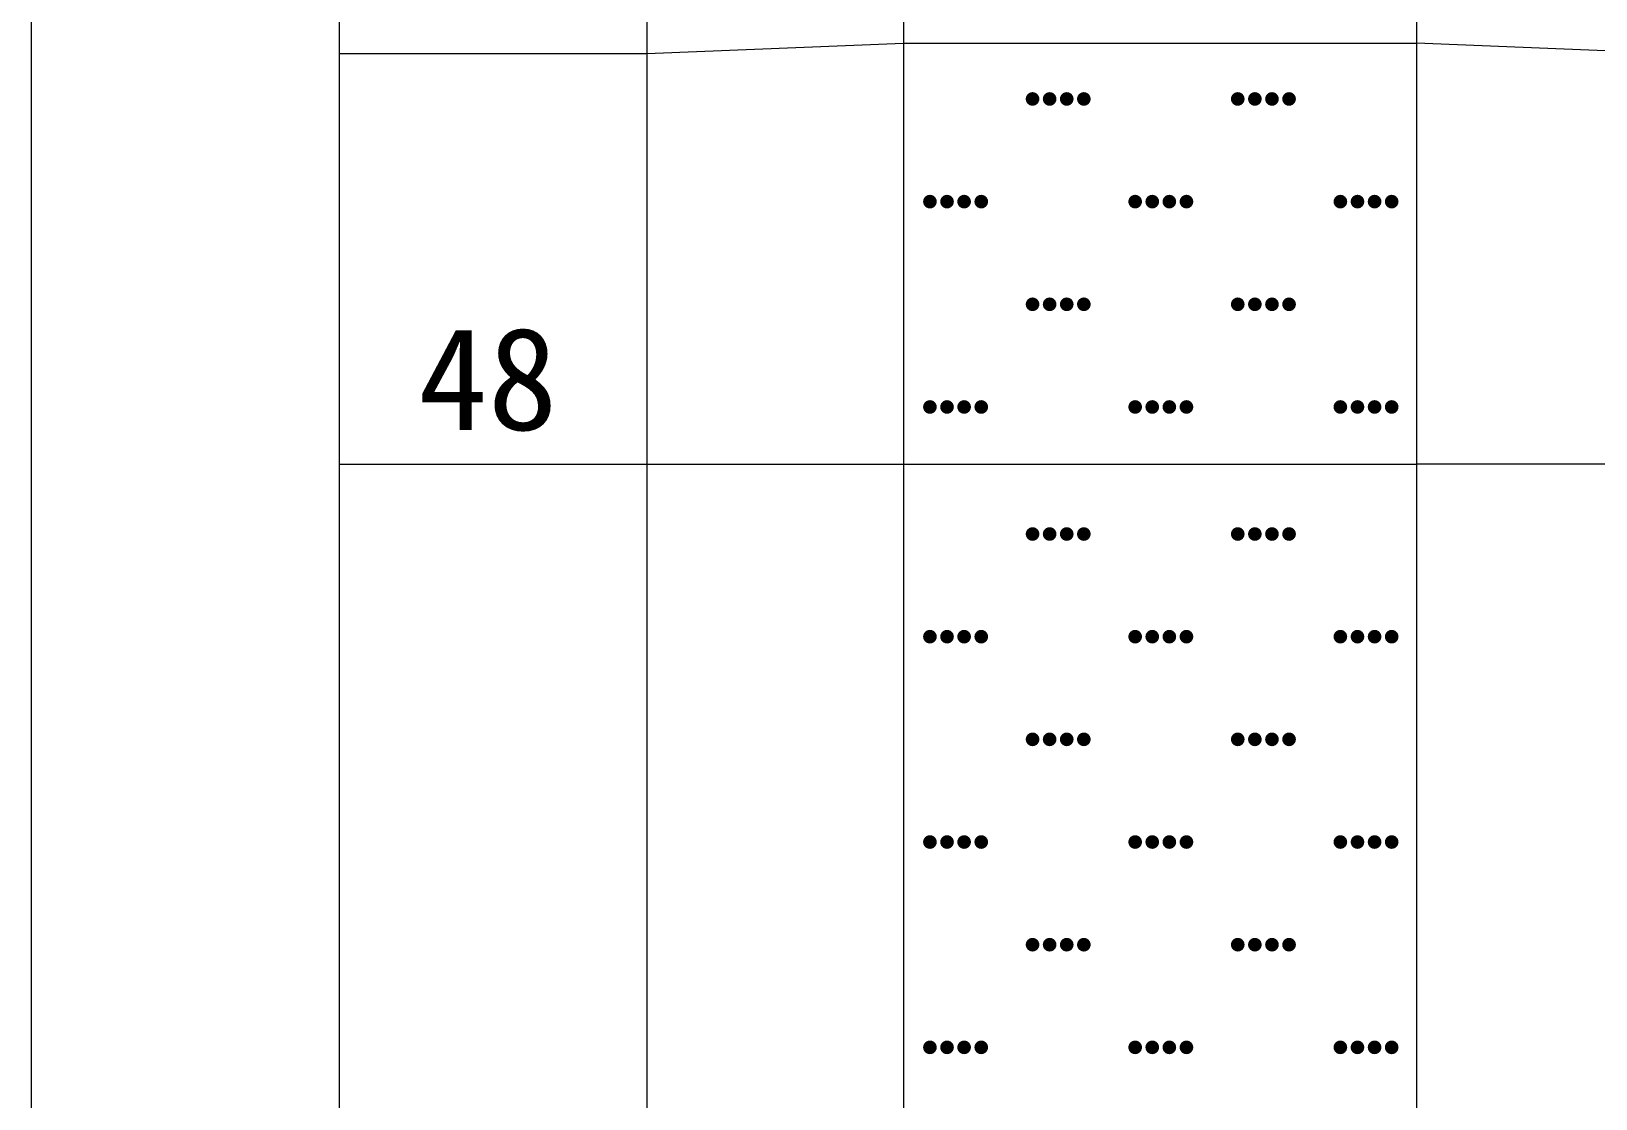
# Model space of a CAD drawing. Header units: inches. Extents: x -27 to 109, y -598 to 26.
# Drawn here: x 14.68 to 20.78, y -247.01 to -242.85 of the extents above; entities that cross this region are included whole.
import ezdxf

# ---------------------------------------------------------------- set-up
doc = ezdxf.new("R2010")
doc.units = ezdxf.units.IN
doc.header["$MEASUREMENT"] = 0
doc.layers.get('0').update_dxf_attribs({"lineweight": 0})
doc.styles.add('宋体', font='')
doc.styles.get('宋体').set_extended_font_data('宋体')

# ---------------------------------------------------------------- blocks, each defined once
blk = doc.blocks.new('lr_block_40')
at = {"true_color": 0x000000}
for points in [[(18.6105, -243.1176), (18.6114, -243.1107), (18.6105, -243.1037), (18.6078, -243.0974), (18.6035, -243.0919), (18.5981, -243.0876), (18.5917, -243.0849), (18.5847, -243.084), (18.5778, -243.0849), (18.5714, -243.0876), (18.5659, -243.0919), (18.5617, -243.0974), (18.559, -243.1037), (18.5581, -243.1107), (18.559, -243.1176), (18.5617, -243.124), (18.5659, -243.1295), (18.5714, -243.1337), (18.5778, -243.1364), (18.5847, -243.1373), (18.5917, -243.1364), (18.5981, -243.1337), (18.6035, -243.1295), (18.6078, -243.124)], [(18.6771, -243.1176), (18.6781, -243.1107), (18.6771, -243.1037), (18.6745, -243.0974), (18.6702, -243.0919), (18.6647, -243.0876), (18.6583, -243.0849), (18.6514, -243.084), (18.6445, -243.0849), (18.6381, -243.0876), (18.6326, -243.0919), (18.6283, -243.0974), (18.6257, -243.1037), (18.6247, -243.1107), (18.6257, -243.1176), (18.6283, -243.124), (18.6326, -243.1295), (18.6381, -243.1337), (18.6445, -243.1364), (18.6514, -243.1373), (18.6583, -243.1364), (18.6647, -243.1337), (18.6702, -243.1295), (18.6745, -243.124)], [(18.7438, -243.1176), (18.7447, -243.1107), (18.7438, -243.1037), (18.7411, -243.0974), (18.7369, -243.0919), (18.7314, -243.0876), (18.725, -243.0849), (18.7181, -243.084), (18.7111, -243.0849), (18.7047, -243.0876), (18.6993, -243.0919), (18.695, -243.0974), (18.6923, -243.1037), (18.6914, -243.1107), (18.6923, -243.1176), (18.695, -243.124), (18.6993, -243.1295), (18.7047, -243.1337), (18.7111, -243.1364), (18.7181, -243.1373), (18.725, -243.1364), (18.7314, -243.1337), (18.7369, -243.1295), (18.7411, -243.124)], [(18.8105, -243.1176), (18.8114, -243.1107), (18.8105, -243.1037), (18.8078, -243.0974), (18.8035, -243.0919), (18.7981, -243.0876), (18.7917, -243.0849), (18.7847, -243.084), (18.7778, -243.0849), (18.7714, -243.0876), (18.7659, -243.0919), (18.7617, -243.0974), (18.759, -243.1037), (18.7581, -243.1107), (18.759, -243.1176), (18.7617, -243.124), (18.7659, -243.1295), (18.7714, -243.1337), (18.7778, -243.1364), (18.7847, -243.1373), (18.7917, -243.1364), (18.7981, -243.1337), (18.8035, -243.1295), (18.8078, -243.124)], [(19.4105, -243.1176), (19.4114, -243.1107), (19.4105, -243.1037), (19.4078, -243.0974), (19.4035, -243.0919), (19.3981, -243.0876), (19.3917, -243.0849), (19.3847, -243.084), (19.3778, -243.0849), (19.3714, -243.0876), (19.3659, -243.0919), (19.3617, -243.0974), (19.359, -243.1037), (19.3581, -243.1107), (19.359, -243.1176), (19.3617, -243.124), (19.3659, -243.1295), (19.3714, -243.1337), (19.3778, -243.1364), (19.3847, -243.1373), (19.3917, -243.1364), (19.3981, -243.1337), (19.4035, -243.1295), (19.4078, -243.124)], [(19.4771, -243.1176), (19.4781, -243.1107), (19.4771, -243.1037), (19.4745, -243.0974), (19.4702, -243.0919), (19.4647, -243.0876), (19.4583, -243.0849), (19.4514, -243.084), (19.4445, -243.0849), (19.4381, -243.0876), (19.4326, -243.0919), (19.4283, -243.0974), (19.4257, -243.1037), (19.4247, -243.1107), (19.4257, -243.1176), (19.4283, -243.124), (19.4326, -243.1295), (19.4381, -243.1337), (19.4445, -243.1364), (19.4514, -243.1373), (19.4583, -243.1364), (19.4647, -243.1337), (19.4702, -243.1295), (19.4745, -243.124)], [(19.5438, -243.1176), (19.5447, -243.1107), (19.5438, -243.1037), (19.5411, -243.0974), (19.5369, -243.0919), (19.5314, -243.0876), (19.525, -243.0849), (19.5181, -243.084), (19.5111, -243.0849), (19.5047, -243.0876), (19.4993, -243.0919), (19.495, -243.0974), (19.4923, -243.1037), (19.4914, -243.1107), (19.4923, -243.1176), (19.495, -243.124), (19.4993, -243.1295), (19.5047, -243.1337), (19.5111, -243.1364), (19.5181, -243.1373), (19.525, -243.1364), (19.5314, -243.1337), (19.5369, -243.1295), (19.5411, -243.124)], [(19.6105, -243.1176), (19.6114, -243.1107), (19.6105, -243.1037), (19.6078, -243.0974), (19.6035, -243.0919), (19.5981, -243.0876), (19.5917, -243.0849), (19.5847, -243.084), (19.5778, -243.0849), (19.5714, -243.0876), (19.5659, -243.0919), (19.5617, -243.0974), (19.559, -243.1037), (19.5581, -243.1107), (19.559, -243.1176), (19.5617, -243.124), (19.5659, -243.1295), (19.5714, -243.1337), (19.5778, -243.1364), (19.5847, -243.1373), (19.5917, -243.1364), (19.5981, -243.1337), (19.6035, -243.1295), (19.6078, -243.124)], [(18.2105, -243.5176), (18.2114, -243.5107), (18.2105, -243.5037), (18.2078, -243.4974), (18.2035, -243.4919), (18.1981, -243.4876), (18.1917, -243.4849), (18.1847, -243.484), (18.1778, -243.4849), (18.1714, -243.4876), (18.1659, -243.4919), (18.1617, -243.4974), (18.159, -243.5037), (18.1581, -243.5107), (18.159, -243.5176), (18.1617, -243.524), (18.1659, -243.5295), (18.1714, -243.5337), (18.1778, -243.5364), (18.1847, -243.5374), (18.1917, -243.5364), (18.1981, -243.5337), (18.2035, -243.5295), (18.2078, -243.524)], [(18.2771, -243.5176), (18.2781, -243.5107), (18.2771, -243.5037), (18.2745, -243.4974), (18.2702, -243.4919), (18.2647, -243.4876), (18.2583, -243.4849), (18.2514, -243.484), (18.2445, -243.4849), (18.2381, -243.4876), (18.2326, -243.4919), (18.2283, -243.4974), (18.2257, -243.5037), (18.2247, -243.5107), (18.2257, -243.5176), (18.2283, -243.524), (18.2326, -243.5295), (18.2381, -243.5337), (18.2445, -243.5364), (18.2514, -243.5374), (18.2583, -243.5364), (18.2647, -243.5337), (18.2702, -243.5295), (18.2745, -243.524)], [(18.3438, -243.5176), (18.3447, -243.5107), (18.3438, -243.5037), (18.3411, -243.4974), (18.3369, -243.4919), (18.3314, -243.4876), (18.325, -243.4849), (18.3181, -243.484), (18.3111, -243.4849), (18.3047, -243.4876), (18.2993, -243.4919), (18.295, -243.4974), (18.2923, -243.5037), (18.2914, -243.5107), (18.2923, -243.5176), (18.295, -243.524), (18.2993, -243.5295), (18.3047, -243.5337), (18.3111, -243.5364), (18.3181, -243.5374), (18.325, -243.5364), (18.3314, -243.5337), (18.3369, -243.5295), (18.3411, -243.524)], [(18.4105, -243.5176), (18.4114, -243.5107), (18.4105, -243.5037), (18.4078, -243.4974), (18.4035, -243.4919), (18.3981, -243.4876), (18.3917, -243.4849), (18.3847, -243.484), (18.3778, -243.4849), (18.3714, -243.4876), (18.3659, -243.4919), (18.3617, -243.4974), (18.359, -243.5037), (18.3581, -243.5107), (18.359, -243.5176), (18.3617, -243.524), (18.3659, -243.5295), (18.3714, -243.5337), (18.3778, -243.5364), (18.3847, -243.5374), (18.3917, -243.5364), (18.3981, -243.5337), (18.4035, -243.5295), (18.4078, -243.524)], [(19.0105, -243.5176), (19.0114, -243.5107), (19.0105, -243.5037), (19.0078, -243.4974), (19.0035, -243.4919), (18.9981, -243.4876), (18.9917, -243.4849), (18.9847, -243.484), (18.9778, -243.4849), (18.9714, -243.4876), (18.9659, -243.4919), (18.9617, -243.4974), (18.959, -243.5037), (18.9581, -243.5107), (18.959, -243.5176), (18.9617, -243.524), (18.9659, -243.5295), (18.9714, -243.5337), (18.9778, -243.5364), (18.9847, -243.5374), (18.9917, -243.5364), (18.9981, -243.5337), (19.0035, -243.5295), (19.0078, -243.524)], [(19.0771, -243.5176), (19.0781, -243.5107), (19.0771, -243.5037), (19.0745, -243.4974), (19.0702, -243.4919), (19.0647, -243.4876), (19.0583, -243.4849), (19.0514, -243.484), (19.0445, -243.4849), (19.0381, -243.4876), (19.0326, -243.4919), (19.0283, -243.4974), (19.0257, -243.5037), (19.0247, -243.5107), (19.0257, -243.5176), (19.0283, -243.524), (19.0326, -243.5295), (19.0381, -243.5337), (19.0445, -243.5364), (19.0514, -243.5374), (19.0583, -243.5364), (19.0647, -243.5337), (19.0702, -243.5295), (19.0745, -243.524)], [(19.1438, -243.5176), (19.1447, -243.5107), (19.1438, -243.5037), (19.1411, -243.4974), (19.1369, -243.4919), (19.1314, -243.4876), (19.125, -243.4849), (19.1181, -243.484), (19.1111, -243.4849), (19.1047, -243.4876), (19.0993, -243.4919), (19.095, -243.4974), (19.0923, -243.5037), (19.0914, -243.5107), (19.0923, -243.5176), (19.095, -243.524), (19.0993, -243.5295), (19.1047, -243.5337), (19.1111, -243.5364), (19.1181, -243.5374), (19.125, -243.5364), (19.1314, -243.5337), (19.1369, -243.5295), (19.1411, -243.524)], [(19.2105, -243.5176), (19.2114, -243.5107), (19.2105, -243.5037), (19.2078, -243.4974), (19.2035, -243.4919), (19.1981, -243.4876), (19.1917, -243.4849), (19.1847, -243.484), (19.1778, -243.4849), (19.1714, -243.4876), (19.1659, -243.4919), (19.1617, -243.4974), (19.159, -243.5037), (19.1581, -243.5107), (19.159, -243.5176), (19.1617, -243.524), (19.1659, -243.5295), (19.1714, -243.5337), (19.1778, -243.5364), (19.1847, -243.5374), (19.1917, -243.5364), (19.1981, -243.5337), (19.2035, -243.5295), (19.2078, -243.524)], [(19.8105, -243.5176), (19.8114, -243.5107), (19.8105, -243.5037), (19.8078, -243.4974), (19.8035, -243.4919), (19.7981, -243.4876), (19.7917, -243.4849), (19.7847, -243.484), (19.7778, -243.4849), (19.7714, -243.4876), (19.7659, -243.4919), (19.7617, -243.4974), (19.759, -243.5037), (19.7581, -243.5107), (19.759, -243.5176), (19.7617, -243.524), (19.7659, -243.5295), (19.7714, -243.5337), (19.7778, -243.5364), (19.7847, -243.5374), (19.7917, -243.5364), (19.7981, -243.5337), (19.8035, -243.5295), (19.8078, -243.524)], [(19.8771, -243.5176), (19.8781, -243.5107), (19.8771, -243.5037), (19.8745, -243.4974), (19.8702, -243.4919), (19.8647, -243.4876), (19.8583, -243.4849), (19.8514, -243.484), (19.8445, -243.4849), (19.8381, -243.4876), (19.8326, -243.4919), (19.8283, -243.4974), (19.8257, -243.5037), (19.8247, -243.5107), (19.8257, -243.5176), (19.8283, -243.524), (19.8326, -243.5295), (19.8381, -243.5337), (19.8445, -243.5364), (19.8514, -243.5374), (19.8583, -243.5364), (19.8647, -243.5337), (19.8702, -243.5295), (19.8745, -243.524)], [(19.9438, -243.5176), (19.9447, -243.5107), (19.9438, -243.5037), (19.9411, -243.4974), (19.9369, -243.4919), (19.9314, -243.4876), (19.925, -243.4849), (19.9181, -243.484), (19.9111, -243.4849), (19.9047, -243.4876), (19.8993, -243.4919), (19.895, -243.4974), (19.8923, -243.5037), (19.8914, -243.5107), (19.8923, -243.5176), (19.895, -243.524), (19.8993, -243.5295), (19.9047, -243.5337), (19.9111, -243.5364), (19.9181, -243.5374), (19.925, -243.5364), (19.9314, -243.5337), (19.9369, -243.5295), (19.9411, -243.524)], [(20.0105, -243.5176), (20.0114, -243.5107), (20.0105, -243.5037), (20.0078, -243.4974), (20.0035, -243.4919), (19.9981, -243.4876), (19.9917, -243.4849), (19.9847, -243.484), (19.9778, -243.4849), (19.9714, -243.4876), (19.9659, -243.4919), (19.9617, -243.4974), (19.959, -243.5037), (19.9581, -243.5107), (19.959, -243.5176), (19.9617, -243.524), (19.9659, -243.5295), (19.9714, -243.5337), (19.9778, -243.5364), (19.9847, -243.5374), (19.9917, -243.5364), (19.9981, -243.5337), (20.0035, -243.5295), (20.0078, -243.524)], [(18.6105, -243.9176), (18.6114, -243.9107), (18.6105, -243.9038), (18.6078, -243.8973), (18.6035, -243.8919), (18.5981, -243.8876), (18.5917, -243.885), (18.5847, -243.884), (18.5778, -243.885), (18.5714, -243.8876), (18.5659, -243.8919), (18.5617, -243.8973), (18.559, -243.9038), (18.5581, -243.9107), (18.559, -243.9176), (18.5617, -243.924), (18.5659, -243.9295), (18.5714, -243.9338), (18.5778, -243.9364), (18.5847, -243.9374), (18.5917, -243.9364), (18.5981, -243.9338), (18.6035, -243.9295), (18.6078, -243.924)], [(18.6771, -243.9176), (18.6781, -243.9107), (18.6771, -243.9038), (18.6745, -243.8973), (18.6702, -243.8919), (18.6647, -243.8876), (18.6583, -243.885), (18.6514, -243.884), (18.6445, -243.885), (18.6381, -243.8876), (18.6326, -243.8919), (18.6283, -243.8973), (18.6257, -243.9038), (18.6247, -243.9107), (18.6257, -243.9176), (18.6283, -243.924), (18.6326, -243.9295), (18.6381, -243.9338), (18.6445, -243.9364), (18.6514, -243.9374), (18.6583, -243.9364), (18.6647, -243.9338), (18.6702, -243.9295), (18.6745, -243.924)], [(18.7438, -243.9176), (18.7447, -243.9107), (18.7438, -243.9038), (18.7411, -243.8973), (18.7369, -243.8919), (18.7314, -243.8876), (18.725, -243.885), (18.7181, -243.884), (18.7111, -243.885), (18.7047, -243.8876), (18.6993, -243.8919), (18.695, -243.8973), (18.6923, -243.9038), (18.6914, -243.9107), (18.6923, -243.9176), (18.695, -243.924), (18.6993, -243.9295), (18.7047, -243.9338), (18.7111, -243.9364), (18.7181, -243.9374), (18.725, -243.9364), (18.7314, -243.9338), (18.7369, -243.9295), (18.7411, -243.924)], [(18.8105, -243.9176), (18.8114, -243.9107), (18.8105, -243.9038), (18.8078, -243.8973), (18.8035, -243.8919), (18.7981, -243.8876), (18.7917, -243.885), (18.7847, -243.884), (18.7778, -243.885), (18.7714, -243.8876), (18.7659, -243.8919), (18.7617, -243.8973), (18.759, -243.9038), (18.7581, -243.9107), (18.759, -243.9176), (18.7617, -243.924), (18.7659, -243.9295), (18.7714, -243.9338), (18.7778, -243.9364), (18.7847, -243.9374), (18.7917, -243.9364), (18.7981, -243.9338), (18.8035, -243.9295), (18.8078, -243.924)], [(19.4105, -243.9176), (19.4114, -243.9107), (19.4105, -243.9038), (19.4078, -243.8973), (19.4035, -243.8919), (19.3981, -243.8876), (19.3917, -243.885), (19.3847, -243.884), (19.3778, -243.885), (19.3714, -243.8876), (19.3659, -243.8919), (19.3617, -243.8973), (19.359, -243.9038), (19.3581, -243.9107), (19.359, -243.9176), (19.3617, -243.924), (19.3659, -243.9295), (19.3714, -243.9338), (19.3778, -243.9364), (19.3847, -243.9374), (19.3917, -243.9364), (19.3981, -243.9338), (19.4035, -243.9295), (19.4078, -243.924)], [(19.4771, -243.9176), (19.4781, -243.9107), (19.4771, -243.9038), (19.4745, -243.8973), (19.4702, -243.8919), (19.4647, -243.8876), (19.4583, -243.885), (19.4514, -243.884), (19.4445, -243.885), (19.4381, -243.8876), (19.4326, -243.8919), (19.4283, -243.8973), (19.4257, -243.9038), (19.4247, -243.9107), (19.4257, -243.9176), (19.4283, -243.924), (19.4326, -243.9295), (19.4381, -243.9338), (19.4445, -243.9364), (19.4514, -243.9374), (19.4583, -243.9364), (19.4647, -243.9338), (19.4702, -243.9295), (19.4745, -243.924)], [(19.5438, -243.9176), (19.5447, -243.9107), (19.5438, -243.9038), (19.5411, -243.8973), (19.5369, -243.8919), (19.5314, -243.8876), (19.525, -243.885), (19.5181, -243.884), (19.5111, -243.885), (19.5047, -243.8876), (19.4993, -243.8919), (19.495, -243.8973), (19.4923, -243.9038), (19.4914, -243.9107), (19.4923, -243.9176), (19.495, -243.924), (19.4993, -243.9295), (19.5047, -243.9338), (19.5111, -243.9364), (19.5181, -243.9374), (19.525, -243.9364), (19.5314, -243.9338), (19.5369, -243.9295), (19.5411, -243.924)], [(19.6105, -243.9176), (19.6114, -243.9107), (19.6105, -243.9038), (19.6078, -243.8973), (19.6035, -243.8919), (19.5981, -243.8876), (19.5917, -243.885), (19.5847, -243.884), (19.5778, -243.885), (19.5714, -243.8876), (19.5659, -243.8919), (19.5617, -243.8973), (19.559, -243.9038), (19.5581, -243.9107), (19.559, -243.9176), (19.5617, -243.924), (19.5659, -243.9295), (19.5714, -243.9338), (19.5778, -243.9364), (19.5847, -243.9374), (19.5917, -243.9364), (19.5981, -243.9338), (19.6035, -243.9295), (19.6078, -243.924)], [(18.2105, -244.3176), (18.2114, -244.3107), (18.2105, -244.3038), (18.2078, -244.2973), (18.2035, -244.2919), (18.1981, -244.2876), (18.1917, -244.285), (18.1847, -244.284), (18.1778, -244.285), (18.1714, -244.2876), (18.1659, -244.2919), (18.1617, -244.2973), (18.159, -244.3038), (18.1581, -244.3107), (18.159, -244.3176), (18.1617, -244.324), (18.1659, -244.3295), (18.1714, -244.3338), (18.1778, -244.3364), (18.1847, -244.3373), (18.1917, -244.3364), (18.1981, -244.3338), (18.2035, -244.3295), (18.2078, -244.324)], [(18.2771, -244.3176), (18.2781, -244.3107), (18.2771, -244.3038), (18.2745, -244.2973), (18.2702, -244.2919), (18.2647, -244.2876), (18.2583, -244.285), (18.2514, -244.284), (18.2445, -244.285), (18.2381, -244.2876), (18.2326, -244.2919), (18.2283, -244.2973), (18.2257, -244.3038), (18.2247, -244.3107), (18.2257, -244.3176), (18.2283, -244.324), (18.2326, -244.3295), (18.2381, -244.3338), (18.2445, -244.3364), (18.2514, -244.3373), (18.2583, -244.3364), (18.2647, -244.3338), (18.2702, -244.3295), (18.2745, -244.324)], [(18.3438, -244.3176), (18.3447, -244.3107), (18.3438, -244.3038), (18.3411, -244.2973), (18.3369, -244.2919), (18.3314, -244.2876), (18.325, -244.285), (18.3181, -244.284), (18.3111, -244.285), (18.3047, -244.2876), (18.2993, -244.2919), (18.295, -244.2973), (18.2923, -244.3038), (18.2914, -244.3107), (18.2923, -244.3176), (18.295, -244.324), (18.2993, -244.3295), (18.3047, -244.3338), (18.3111, -244.3364), (18.3181, -244.3373), (18.325, -244.3364), (18.3314, -244.3338), (18.3369, -244.3295), (18.3411, -244.324)], [(18.4105, -244.3176), (18.4114, -244.3107), (18.4105, -244.3038), (18.4078, -244.2973), (18.4035, -244.2919), (18.3981, -244.2876), (18.3917, -244.285), (18.3847, -244.284), (18.3778, -244.285), (18.3714, -244.2876), (18.3659, -244.2919), (18.3617, -244.2973), (18.359, -244.3038), (18.3581, -244.3107), (18.359, -244.3176), (18.3617, -244.324), (18.3659, -244.3295), (18.3714, -244.3338), (18.3778, -244.3364), (18.3847, -244.3373), (18.3917, -244.3364), (18.3981, -244.3338), (18.4035, -244.3295), (18.4078, -244.324)], [(19.0105, -244.3176), (19.0114, -244.3107), (19.0105, -244.3038), (19.0078, -244.2973), (19.0035, -244.2919), (18.9981, -244.2876), (18.9917, -244.285), (18.9847, -244.284), (18.9778, -244.285), (18.9714, -244.2876), (18.9659, -244.2919), (18.9617, -244.2973), (18.959, -244.3038), (18.9581, -244.3107), (18.959, -244.3176), (18.9617, -244.324), (18.9659, -244.3295), (18.9714, -244.3338), (18.9778, -244.3364), (18.9847, -244.3373), (18.9917, -244.3364), (18.9981, -244.3338), (19.0035, -244.3295), (19.0078, -244.324)], [(19.0771, -244.3176), (19.0781, -244.3107), (19.0771, -244.3038), (19.0745, -244.2973), (19.0702, -244.2919), (19.0647, -244.2876), (19.0583, -244.285), (19.0514, -244.284), (19.0445, -244.285), (19.0381, -244.2876), (19.0326, -244.2919), (19.0283, -244.2973), (19.0257, -244.3038), (19.0247, -244.3107), (19.0257, -244.3176), (19.0283, -244.324), (19.0326, -244.3295), (19.0381, -244.3338), (19.0445, -244.3364), (19.0514, -244.3373), (19.0583, -244.3364), (19.0647, -244.3338), (19.0702, -244.3295), (19.0745, -244.324)], [(19.1438, -244.3176), (19.1447, -244.3107), (19.1438, -244.3038), (19.1411, -244.2973), (19.1369, -244.2919), (19.1314, -244.2876), (19.125, -244.285), (19.1181, -244.284), (19.1111, -244.285), (19.1047, -244.2876), (19.0993, -244.2919), (19.095, -244.2973), (19.0923, -244.3038), (19.0914, -244.3107), (19.0923, -244.3176), (19.095, -244.324), (19.0993, -244.3295), (19.1047, -244.3338), (19.1111, -244.3364), (19.1181, -244.3373), (19.125, -244.3364), (19.1314, -244.3338), (19.1369, -244.3295), (19.1411, -244.324)], [(19.2105, -244.3176), (19.2114, -244.3107), (19.2105, -244.3038), (19.2078, -244.2973), (19.2035, -244.2919), (19.1981, -244.2876), (19.1917, -244.285), (19.1847, -244.284), (19.1778, -244.285), (19.1714, -244.2876), (19.1659, -244.2919), (19.1617, -244.2973), (19.159, -244.3038), (19.1581, -244.3107), (19.159, -244.3176), (19.1617, -244.324), (19.1659, -244.3295), (19.1714, -244.3338), (19.1778, -244.3364), (19.1847, -244.3373), (19.1917, -244.3364), (19.1981, -244.3338), (19.2035, -244.3295), (19.2078, -244.324)], [(19.8105, -244.3176), (19.8114, -244.3107), (19.8105, -244.3038), (19.8078, -244.2973), (19.8035, -244.2919), (19.7981, -244.2876), (19.7917, -244.285), (19.7847, -244.284), (19.7778, -244.285), (19.7714, -244.2876), (19.7659, -244.2919), (19.7617, -244.2973), (19.759, -244.3038), (19.7581, -244.3107), (19.759, -244.3176), (19.7617, -244.324), (19.7659, -244.3295), (19.7714, -244.3338), (19.7778, -244.3364), (19.7847, -244.3373), (19.7917, -244.3364), (19.7981, -244.3338), (19.8035, -244.3295), (19.8078, -244.324)], [(19.8771, -244.3176), (19.8781, -244.3107), (19.8771, -244.3038), (19.8745, -244.2973), (19.8702, -244.2919), (19.8647, -244.2876), (19.8583, -244.285), (19.8514, -244.284), (19.8445, -244.285), (19.8381, -244.2876), (19.8326, -244.2919), (19.8283, -244.2973), (19.8257, -244.3038), (19.8247, -244.3107), (19.8257, -244.3176), (19.8283, -244.324), (19.8326, -244.3295), (19.8381, -244.3338), (19.8445, -244.3364), (19.8514, -244.3373), (19.8583, -244.3364), (19.8647, -244.3338), (19.8702, -244.3295), (19.8745, -244.324)], [(19.9438, -244.3176), (19.9447, -244.3107), (19.9438, -244.3038), (19.9411, -244.2973), (19.9369, -244.2919), (19.9314, -244.2876), (19.925, -244.285), (19.9181, -244.284), (19.9111, -244.285), (19.9047, -244.2876), (19.8993, -244.2919), (19.895, -244.2973), (19.8923, -244.3038), (19.8914, -244.3107), (19.8923, -244.3176), (19.895, -244.324), (19.8993, -244.3295), (19.9047, -244.3338), (19.9111, -244.3364), (19.9181, -244.3373), (19.925, -244.3364), (19.9314, -244.3338), (19.9369, -244.3295), (19.9411, -244.324)], [(20.0105, -244.3176), (20.0114, -244.3107), (20.0105, -244.3038), (20.0078, -244.2973), (20.0035, -244.2919), (19.9981, -244.2876), (19.9917, -244.285), (19.9847, -244.284), (19.9778, -244.285), (19.9714, -244.2876), (19.9659, -244.2919), (19.9617, -244.2973), (19.959, -244.3038), (19.9581, -244.3107), (19.959, -244.3176), (19.9617, -244.324), (19.9659, -244.3295), (19.9714, -244.3338), (19.9778, -244.3364), (19.9847, -244.3373), (19.9917, -244.3364), (19.9981, -244.3338), (20.0035, -244.3295), (20.0078, -244.324)]]:
    blk.add_hatch(color=18, dxfattribs=at).paths.add_polyline_path(points, flags=17)
blk = doc.blocks.new('lr_block_41')
at = {"true_color": 0x000000}
for points in [[(18.6105, -244.8126), (18.6114, -244.8057), (18.6105, -244.7988), (18.6078, -244.7923), (18.6035, -244.7869), (18.5981, -244.7826), (18.5917, -244.78), (18.5847, -244.779), (18.5778, -244.78), (18.5714, -244.7826), (18.5659, -244.7869), (18.5617, -244.7923), (18.559, -244.7988), (18.5581, -244.8057), (18.559, -244.8126), (18.5617, -244.819), (18.5659, -244.8245), (18.5714, -244.8288), (18.5778, -244.8314), (18.5847, -244.8323), (18.5917, -244.8314), (18.5981, -244.8288), (18.6035, -244.8245), (18.6078, -244.819)], [(18.6771, -244.8126), (18.6781, -244.8057), (18.6771, -244.7988), (18.6745, -244.7923), (18.6702, -244.7869), (18.6647, -244.7826), (18.6583, -244.78), (18.6514, -244.779), (18.6445, -244.78), (18.6381, -244.7826), (18.6326, -244.7869), (18.6283, -244.7923), (18.6257, -244.7988), (18.6247, -244.8057), (18.6257, -244.8126), (18.6283, -244.819), (18.6326, -244.8245), (18.6381, -244.8288), (18.6445, -244.8314), (18.6514, -244.8323), (18.6583, -244.8314), (18.6647, -244.8288), (18.6702, -244.8245), (18.6745, -244.819)], [(18.7438, -244.8126), (18.7447, -244.8057), (18.7438, -244.7988), (18.7411, -244.7923), (18.7369, -244.7869), (18.7314, -244.7826), (18.725, -244.78), (18.7181, -244.779), (18.7111, -244.78), (18.7047, -244.7826), (18.6993, -244.7869), (18.695, -244.7923), (18.6923, -244.7988), (18.6914, -244.8057), (18.6923, -244.8126), (18.695, -244.819), (18.6993, -244.8245), (18.7047, -244.8288), (18.7111, -244.8314), (18.7181, -244.8323), (18.725, -244.8314), (18.7314, -244.8288), (18.7369, -244.8245), (18.7411, -244.819)], [(18.8105, -244.8126), (18.8114, -244.8057), (18.8105, -244.7988), (18.8078, -244.7923), (18.8035, -244.7869), (18.7981, -244.7826), (18.7917, -244.78), (18.7847, -244.779), (18.7778, -244.78), (18.7714, -244.7826), (18.7659, -244.7869), (18.7617, -244.7923), (18.759, -244.7988), (18.7581, -244.8057), (18.759, -244.8126), (18.7617, -244.819), (18.7659, -244.8245), (18.7714, -244.8288), (18.7778, -244.8314), (18.7847, -244.8323), (18.7917, -244.8314), (18.7981, -244.8288), (18.8035, -244.8245), (18.8078, -244.819)], [(19.4105, -244.8126), (19.4114, -244.8057), (19.4105, -244.7988), (19.4078, -244.7923), (19.4035, -244.7869), (19.3981, -244.7826), (19.3917, -244.78), (19.3847, -244.779), (19.3778, -244.78), (19.3714, -244.7826), (19.3659, -244.7869), (19.3617, -244.7923), (19.359, -244.7988), (19.3581, -244.8057), (19.359, -244.8126), (19.3617, -244.819), (19.3659, -244.8245), (19.3714, -244.8288), (19.3778, -244.8314), (19.3847, -244.8323), (19.3917, -244.8314), (19.3981, -244.8288), (19.4035, -244.8245), (19.4078, -244.819)], [(19.4771, -244.8126), (19.4781, -244.8057), (19.4771, -244.7988), (19.4745, -244.7923), (19.4702, -244.7869), (19.4647, -244.7826), (19.4583, -244.78), (19.4514, -244.779), (19.4445, -244.78), (19.4381, -244.7826), (19.4326, -244.7869), (19.4283, -244.7923), (19.4257, -244.7988), (19.4247, -244.8057), (19.4257, -244.8126), (19.4283, -244.819), (19.4326, -244.8245), (19.4381, -244.8288), (19.4445, -244.8314), (19.4514, -244.8323), (19.4583, -244.8314), (19.4647, -244.8288), (19.4702, -244.8245), (19.4745, -244.819)], [(19.5438, -244.8126), (19.5447, -244.8057), (19.5438, -244.7988), (19.5411, -244.7923), (19.5369, -244.7869), (19.5314, -244.7826), (19.525, -244.78), (19.5181, -244.779), (19.5111, -244.78), (19.5047, -244.7826), (19.4993, -244.7869), (19.495, -244.7923), (19.4923, -244.7988), (19.4914, -244.8057), (19.4923, -244.8126), (19.495, -244.819), (19.4993, -244.8245), (19.5047, -244.8288), (19.5111, -244.8314), (19.5181, -244.8323), (19.525, -244.8314), (19.5314, -244.8288), (19.5369, -244.8245), (19.5411, -244.819)], [(19.6105, -244.8126), (19.6114, -244.8057), (19.6105, -244.7988), (19.6078, -244.7923), (19.6035, -244.7869), (19.5981, -244.7826), (19.5917, -244.78), (19.5847, -244.779), (19.5778, -244.78), (19.5714, -244.7826), (19.5659, -244.7869), (19.5617, -244.7923), (19.559, -244.7988), (19.5581, -244.8057), (19.559, -244.8126), (19.5617, -244.819), (19.5659, -244.8245), (19.5714, -244.8288), (19.5778, -244.8314), (19.5847, -244.8323), (19.5917, -244.8314), (19.5981, -244.8288), (19.6035, -244.8245), (19.6078, -244.819)], [(18.2105, -245.2126), (18.2114, -245.2057), (18.2105, -245.1987), (18.2078, -245.1924), (18.2035, -245.1869), (18.1981, -245.1826), (18.1917, -245.1799), (18.1847, -245.179), (18.1778, -245.1799), (18.1714, -245.1826), (18.1659, -245.1869), (18.1617, -245.1924), (18.159, -245.1987), (18.1581, -245.2057), (18.159, -245.2126), (18.1617, -245.219), (18.1659, -245.2245), (18.1714, -245.2287), (18.1778, -245.2314), (18.1847, -245.2323), (18.1917, -245.2314), (18.1981, -245.2287), (18.2035, -245.2245), (18.2078, -245.219)], [(18.2771, -245.2126), (18.2781, -245.2057), (18.2771, -245.1987), (18.2745, -245.1924), (18.2702, -245.1869), (18.2647, -245.1826), (18.2583, -245.1799), (18.2514, -245.179), (18.2445, -245.1799), (18.2381, -245.1826), (18.2326, -245.1869), (18.2283, -245.1924), (18.2257, -245.1987), (18.2247, -245.2057), (18.2257, -245.2126), (18.2283, -245.219), (18.2326, -245.2245), (18.2381, -245.2287), (18.2445, -245.2314), (18.2514, -245.2323), (18.2583, -245.2314), (18.2647, -245.2287), (18.2702, -245.2245), (18.2745, -245.219)], [(18.3438, -245.2126), (18.3447, -245.2057), (18.3438, -245.1987), (18.3411, -245.1924), (18.3369, -245.1869), (18.3314, -245.1826), (18.325, -245.1799), (18.3181, -245.179), (18.3111, -245.1799), (18.3047, -245.1826), (18.2993, -245.1869), (18.295, -245.1924), (18.2923, -245.1987), (18.2914, -245.2057), (18.2923, -245.2126), (18.295, -245.219), (18.2993, -245.2245), (18.3047, -245.2287), (18.3111, -245.2314), (18.3181, -245.2323), (18.325, -245.2314), (18.3314, -245.2287), (18.3369, -245.2245), (18.3411, -245.219)], [(18.4105, -245.2126), (18.4114, -245.2057), (18.4105, -245.1987), (18.4078, -245.1924), (18.4035, -245.1869), (18.3981, -245.1826), (18.3917, -245.1799), (18.3847, -245.179), (18.3778, -245.1799), (18.3714, -245.1826), (18.3659, -245.1869), (18.3617, -245.1924), (18.359, -245.1987), (18.3581, -245.2057), (18.359, -245.2126), (18.3617, -245.219), (18.3659, -245.2245), (18.3714, -245.2287), (18.3778, -245.2314), (18.3847, -245.2323), (18.3917, -245.2314), (18.3981, -245.2287), (18.4035, -245.2245), (18.4078, -245.219)], [(19.0105, -245.2126), (19.0114, -245.2057), (19.0105, -245.1987), (19.0078, -245.1924), (19.0035, -245.1869), (18.9981, -245.1826), (18.9917, -245.1799), (18.9847, -245.179), (18.9778, -245.1799), (18.9714, -245.1826), (18.9659, -245.1869), (18.9617, -245.1924), (18.959, -245.1987), (18.9581, -245.2057), (18.959, -245.2126), (18.9617, -245.219), (18.9659, -245.2245), (18.9714, -245.2287), (18.9778, -245.2314), (18.9847, -245.2323), (18.9917, -245.2314), (18.9981, -245.2287), (19.0035, -245.2245), (19.0078, -245.219)], [(19.0771, -245.2126), (19.0781, -245.2057), (19.0771, -245.1987), (19.0745, -245.1924), (19.0702, -245.1869), (19.0647, -245.1826), (19.0583, -245.1799), (19.0514, -245.179), (19.0445, -245.1799), (19.0381, -245.1826), (19.0326, -245.1869), (19.0283, -245.1924), (19.0257, -245.1987), (19.0247, -245.2057), (19.0257, -245.2126), (19.0283, -245.219), (19.0326, -245.2245), (19.0381, -245.2287), (19.0445, -245.2314), (19.0514, -245.2323), (19.0583, -245.2314), (19.0647, -245.2287), (19.0702, -245.2245), (19.0745, -245.219)], [(19.1438, -245.2126), (19.1447, -245.2057), (19.1438, -245.1987), (19.1411, -245.1924), (19.1369, -245.1869), (19.1314, -245.1826), (19.125, -245.1799), (19.1181, -245.179), (19.1111, -245.1799), (19.1047, -245.1826), (19.0993, -245.1869), (19.095, -245.1924), (19.0923, -245.1987), (19.0914, -245.2057), (19.0923, -245.2126), (19.095, -245.219), (19.0993, -245.2245), (19.1047, -245.2287), (19.1111, -245.2314), (19.1181, -245.2323), (19.125, -245.2314), (19.1314, -245.2287), (19.1369, -245.2245), (19.1411, -245.219)], [(19.2105, -245.2126), (19.2114, -245.2057), (19.2105, -245.1987), (19.2078, -245.1924), (19.2035, -245.1869), (19.1981, -245.1826), (19.1917, -245.1799), (19.1847, -245.179), (19.1778, -245.1799), (19.1714, -245.1826), (19.1659, -245.1869), (19.1617, -245.1924), (19.159, -245.1987), (19.1581, -245.2057), (19.159, -245.2126), (19.1617, -245.219), (19.1659, -245.2245), (19.1714, -245.2287), (19.1778, -245.2314), (19.1847, -245.2323), (19.1917, -245.2314), (19.1981, -245.2287), (19.2035, -245.2245), (19.2078, -245.219)], [(19.8105, -245.2126), (19.8114, -245.2057), (19.8105, -245.1987), (19.8078, -245.1924), (19.8035, -245.1869), (19.7981, -245.1826), (19.7917, -245.1799), (19.7847, -245.179), (19.7778, -245.1799), (19.7714, -245.1826), (19.7659, -245.1869), (19.7617, -245.1924), (19.759, -245.1987), (19.7581, -245.2057), (19.759, -245.2126), (19.7617, -245.219), (19.7659, -245.2245), (19.7714, -245.2287), (19.7778, -245.2314), (19.7847, -245.2323), (19.7917, -245.2314), (19.7981, -245.2287), (19.8035, -245.2245), (19.8078, -245.219)], [(19.8771, -245.2126), (19.8781, -245.2057), (19.8771, -245.1987), (19.8745, -245.1924), (19.8702, -245.1869), (19.8647, -245.1826), (19.8583, -245.1799), (19.8514, -245.179), (19.8445, -245.1799), (19.8381, -245.1826), (19.8326, -245.1869), (19.8283, -245.1924), (19.8257, -245.1987), (19.8247, -245.2057), (19.8257, -245.2126), (19.8283, -245.219), (19.8326, -245.2245), (19.8381, -245.2287), (19.8445, -245.2314), (19.8514, -245.2323), (19.8583, -245.2314), (19.8647, -245.2287), (19.8702, -245.2245), (19.8745, -245.219)], [(19.9438, -245.2126), (19.9447, -245.2057), (19.9438, -245.1987), (19.9411, -245.1924), (19.9369, -245.1869), (19.9314, -245.1826), (19.925, -245.1799), (19.9181, -245.179), (19.9111, -245.1799), (19.9047, -245.1826), (19.8993, -245.1869), (19.895, -245.1924), (19.8923, -245.1987), (19.8914, -245.2057), (19.8923, -245.2126), (19.895, -245.219), (19.8993, -245.2245), (19.9047, -245.2287), (19.9111, -245.2314), (19.9181, -245.2323), (19.925, -245.2314), (19.9314, -245.2287), (19.9369, -245.2245), (19.9411, -245.219)], [(20.0105, -245.2126), (20.0114, -245.2057), (20.0105, -245.1987), (20.0078, -245.1924), (20.0035, -245.1869), (19.9981, -245.1826), (19.9917, -245.1799), (19.9847, -245.179), (19.9778, -245.1799), (19.9714, -245.1826), (19.9659, -245.1869), (19.9617, -245.1924), (19.959, -245.1987), (19.9581, -245.2057), (19.959, -245.2126), (19.9617, -245.219), (19.9659, -245.2245), (19.9714, -245.2287), (19.9778, -245.2314), (19.9847, -245.2323), (19.9917, -245.2314), (19.9981, -245.2287), (20.0035, -245.2245), (20.0078, -245.219)], [(18.6105, -245.6126), (18.6114, -245.6057), (18.6105, -245.5987), (18.6078, -245.5924), (18.6035, -245.5869), (18.5981, -245.5826), (18.5917, -245.5799), (18.5847, -245.579), (18.5778, -245.5799), (18.5714, -245.5826), (18.5659, -245.5869), (18.5617, -245.5924), (18.559, -245.5987), (18.5581, -245.6057), (18.559, -245.6126), (18.5617, -245.619), (18.5659, -245.6245), (18.5714, -245.6287), (18.5778, -245.6314), (18.5847, -245.6324), (18.5917, -245.6314), (18.5981, -245.6287), (18.6035, -245.6245), (18.6078, -245.619)], [(18.6771, -245.6126), (18.6781, -245.6057), (18.6771, -245.5987), (18.6745, -245.5924), (18.6702, -245.5869), (18.6647, -245.5826), (18.6583, -245.5799), (18.6514, -245.579), (18.6445, -245.5799), (18.6381, -245.5826), (18.6326, -245.5869), (18.6283, -245.5924), (18.6257, -245.5987), (18.6247, -245.6057), (18.6257, -245.6126), (18.6283, -245.619), (18.6326, -245.6245), (18.6381, -245.6287), (18.6445, -245.6314), (18.6514, -245.6324), (18.6583, -245.6314), (18.6647, -245.6287), (18.6702, -245.6245), (18.6745, -245.619)], [(18.7438, -245.6126), (18.7447, -245.6057), (18.7438, -245.5987), (18.7411, -245.5924), (18.7369, -245.5869), (18.7314, -245.5826), (18.725, -245.5799), (18.7181, -245.579), (18.7111, -245.5799), (18.7047, -245.5826), (18.6993, -245.5869), (18.695, -245.5924), (18.6923, -245.5987), (18.6914, -245.6057), (18.6923, -245.6126), (18.695, -245.619), (18.6993, -245.6245), (18.7047, -245.6287), (18.7111, -245.6314), (18.7181, -245.6324), (18.725, -245.6314), (18.7314, -245.6287), (18.7369, -245.6245), (18.7411, -245.619)], [(18.8105, -245.6126), (18.8114, -245.6057), (18.8105, -245.5987), (18.8078, -245.5924), (18.8035, -245.5869), (18.7981, -245.5826), (18.7917, -245.5799), (18.7847, -245.579), (18.7778, -245.5799), (18.7714, -245.5826), (18.7659, -245.5869), (18.7617, -245.5924), (18.759, -245.5987), (18.7581, -245.6057), (18.759, -245.6126), (18.7617, -245.619), (18.7659, -245.6245), (18.7714, -245.6287), (18.7778, -245.6314), (18.7847, -245.6324), (18.7917, -245.6314), (18.7981, -245.6287), (18.8035, -245.6245), (18.8078, -245.619)], [(19.4105, -245.6126), (19.4114, -245.6057), (19.4105, -245.5987), (19.4078, -245.5924), (19.4035, -245.5869), (19.3981, -245.5826), (19.3917, -245.5799), (19.3847, -245.579), (19.3778, -245.5799), (19.3714, -245.5826), (19.3659, -245.5869), (19.3617, -245.5924), (19.359, -245.5987), (19.3581, -245.6057), (19.359, -245.6126), (19.3617, -245.619), (19.3659, -245.6245), (19.3714, -245.6287), (19.3778, -245.6314), (19.3847, -245.6324), (19.3917, -245.6314), (19.3981, -245.6287), (19.4035, -245.6245), (19.4078, -245.619)], [(19.4771, -245.6126), (19.4781, -245.6057), (19.4771, -245.5987), (19.4745, -245.5924), (19.4702, -245.5869), (19.4647, -245.5826), (19.4583, -245.5799), (19.4514, -245.579), (19.4445, -245.5799), (19.4381, -245.5826), (19.4326, -245.5869), (19.4283, -245.5924), (19.4257, -245.5987), (19.4247, -245.6057), (19.4257, -245.6126), (19.4283, -245.619), (19.4326, -245.6245), (19.4381, -245.6287), (19.4445, -245.6314), (19.4514, -245.6324), (19.4583, -245.6314), (19.4647, -245.6287), (19.4702, -245.6245), (19.4745, -245.619)], [(19.5438, -245.6126), (19.5447, -245.6057), (19.5438, -245.5987), (19.5411, -245.5924), (19.5369, -245.5869), (19.5314, -245.5826), (19.525, -245.5799), (19.5181, -245.579), (19.5111, -245.5799), (19.5047, -245.5826), (19.4993, -245.5869), (19.495, -245.5924), (19.4923, -245.5987), (19.4914, -245.6057), (19.4923, -245.6126), (19.495, -245.619), (19.4993, -245.6245), (19.5047, -245.6287), (19.5111, -245.6314), (19.5181, -245.6324), (19.525, -245.6314), (19.5314, -245.6287), (19.5369, -245.6245), (19.5411, -245.619)], [(19.6105, -245.6126), (19.6114, -245.6057), (19.6105, -245.5987), (19.6078, -245.5924), (19.6035, -245.5869), (19.5981, -245.5826), (19.5917, -245.5799), (19.5847, -245.579), (19.5778, -245.5799), (19.5714, -245.5826), (19.5659, -245.5869), (19.5617, -245.5924), (19.559, -245.5987), (19.5581, -245.6057), (19.559, -245.6126), (19.5617, -245.619), (19.5659, -245.6245), (19.5714, -245.6287), (19.5778, -245.6314), (19.5847, -245.6324), (19.5917, -245.6314), (19.5981, -245.6287), (19.6035, -245.6245), (19.6078, -245.619)], [(18.2105, -246.0126), (18.2114, -246.0057), (18.2105, -245.9988), (18.2078, -245.9923), (18.2035, -245.9869), (18.1981, -245.9826), (18.1917, -245.98), (18.1847, -245.979), (18.1778, -245.98), (18.1714, -245.9826), (18.1659, -245.9869), (18.1617, -245.9923), (18.159, -245.9988), (18.1581, -246.0057), (18.159, -246.0126), (18.1617, -246.019), (18.1659, -246.0245), (18.1714, -246.0288), (18.1778, -246.0314), (18.1847, -246.0324), (18.1917, -246.0314), (18.1981, -246.0288), (18.2035, -246.0245), (18.2078, -246.019)], [(18.2771, -246.0126), (18.2781, -246.0057), (18.2771, -245.9988), (18.2745, -245.9923), (18.2702, -245.9869), (18.2647, -245.9826), (18.2583, -245.98), (18.2514, -245.979), (18.2445, -245.98), (18.2381, -245.9826), (18.2326, -245.9869), (18.2283, -245.9923), (18.2257, -245.9988), (18.2247, -246.0057), (18.2257, -246.0126), (18.2283, -246.019), (18.2326, -246.0245), (18.2381, -246.0288), (18.2445, -246.0314), (18.2514, -246.0324), (18.2583, -246.0314), (18.2647, -246.0288), (18.2702, -246.0245), (18.2745, -246.019)], [(18.3438, -246.0126), (18.3447, -246.0057), (18.3438, -245.9988), (18.3411, -245.9923), (18.3369, -245.9869), (18.3314, -245.9826), (18.325, -245.98), (18.3181, -245.979), (18.3111, -245.98), (18.3047, -245.9826), (18.2993, -245.9869), (18.295, -245.9923), (18.2923, -245.9988), (18.2914, -246.0057), (18.2923, -246.0126), (18.295, -246.019), (18.2993, -246.0245), (18.3047, -246.0288), (18.3111, -246.0314), (18.3181, -246.0324), (18.325, -246.0314), (18.3314, -246.0288), (18.3369, -246.0245), (18.3411, -246.019)], [(18.4105, -246.0126), (18.4114, -246.0057), (18.4105, -245.9988), (18.4078, -245.9923), (18.4035, -245.9869), (18.3981, -245.9826), (18.3917, -245.98), (18.3847, -245.979), (18.3778, -245.98), (18.3714, -245.9826), (18.3659, -245.9869), (18.3617, -245.9923), (18.359, -245.9988), (18.3581, -246.0057), (18.359, -246.0126), (18.3617, -246.019), (18.3659, -246.0245), (18.3714, -246.0288), (18.3778, -246.0314), (18.3847, -246.0324), (18.3917, -246.0314), (18.3981, -246.0288), (18.4035, -246.0245), (18.4078, -246.019)], [(19.0105, -246.0126), (19.0114, -246.0057), (19.0105, -245.9988), (19.0078, -245.9923), (19.0035, -245.9869), (18.9981, -245.9826), (18.9917, -245.98), (18.9847, -245.979), (18.9778, -245.98), (18.9714, -245.9826), (18.9659, -245.9869), (18.9617, -245.9923), (18.959, -245.9988), (18.9581, -246.0057), (18.959, -246.0126), (18.9617, -246.019), (18.9659, -246.0245), (18.9714, -246.0288), (18.9778, -246.0314), (18.9847, -246.0324), (18.9917, -246.0314), (18.9981, -246.0288), (19.0035, -246.0245), (19.0078, -246.019)], [(19.0771, -246.0126), (19.0781, -246.0057), (19.0771, -245.9988), (19.0745, -245.9923), (19.0702, -245.9869), (19.0647, -245.9826), (19.0583, -245.98), (19.0514, -245.979), (19.0445, -245.98), (19.0381, -245.9826), (19.0326, -245.9869), (19.0283, -245.9923), (19.0257, -245.9988), (19.0247, -246.0057), (19.0257, -246.0126), (19.0283, -246.019), (19.0326, -246.0245), (19.0381, -246.0288), (19.0445, -246.0314), (19.0514, -246.0324), (19.0583, -246.0314), (19.0647, -246.0288), (19.0702, -246.0245), (19.0745, -246.019)], [(19.1438, -246.0126), (19.1447, -246.0057), (19.1438, -245.9988), (19.1411, -245.9923), (19.1369, -245.9869), (19.1314, -245.9826), (19.125, -245.98), (19.1181, -245.979), (19.1111, -245.98), (19.1047, -245.9826), (19.0993, -245.9869), (19.095, -245.9923), (19.0923, -245.9988), (19.0914, -246.0057), (19.0923, -246.0126), (19.095, -246.019), (19.0993, -246.0245), (19.1047, -246.0288), (19.1111, -246.0314), (19.1181, -246.0324), (19.125, -246.0314), (19.1314, -246.0288), (19.1369, -246.0245), (19.1411, -246.019)], [(19.2105, -246.0126), (19.2114, -246.0057), (19.2105, -245.9988), (19.2078, -245.9923), (19.2035, -245.9869), (19.1981, -245.9826), (19.1917, -245.98), (19.1847, -245.979), (19.1778, -245.98), (19.1714, -245.9826), (19.1659, -245.9869), (19.1617, -245.9923), (19.159, -245.9988), (19.1581, -246.0057), (19.159, -246.0126), (19.1617, -246.019), (19.1659, -246.0245), (19.1714, -246.0288), (19.1778, -246.0314), (19.1847, -246.0324), (19.1917, -246.0314), (19.1981, -246.0288), (19.2035, -246.0245), (19.2078, -246.019)], [(19.8105, -246.0126), (19.8114, -246.0057), (19.8105, -245.9988), (19.8078, -245.9923), (19.8035, -245.9869), (19.7981, -245.9826), (19.7917, -245.98), (19.7847, -245.979), (19.7778, -245.98), (19.7714, -245.9826), (19.7659, -245.9869), (19.7617, -245.9923), (19.759, -245.9988), (19.7581, -246.0057), (19.759, -246.0126), (19.7617, -246.019), (19.7659, -246.0245), (19.7714, -246.0288), (19.7778, -246.0314), (19.7847, -246.0324), (19.7917, -246.0314), (19.7981, -246.0288), (19.8035, -246.0245), (19.8078, -246.019)], [(19.8771, -246.0126), (19.8781, -246.0057), (19.8771, -245.9988), (19.8745, -245.9923), (19.8702, -245.9869), (19.8647, -245.9826), (19.8583, -245.98), (19.8514, -245.979), (19.8445, -245.98), (19.8381, -245.9826), (19.8326, -245.9869), (19.8283, -245.9923), (19.8257, -245.9988), (19.8247, -246.0057), (19.8257, -246.0126), (19.8283, -246.019), (19.8326, -246.0245), (19.8381, -246.0288), (19.8445, -246.0314), (19.8514, -246.0324), (19.8583, -246.0314), (19.8647, -246.0288), (19.8702, -246.0245), (19.8745, -246.019)], [(19.9438, -246.0126), (19.9447, -246.0057), (19.9438, -245.9988), (19.9411, -245.9923), (19.9369, -245.9869), (19.9314, -245.9826), (19.925, -245.98), (19.9181, -245.979), (19.9111, -245.98), (19.9047, -245.9826), (19.8993, -245.9869), (19.895, -245.9923), (19.8923, -245.9988), (19.8914, -246.0057), (19.8923, -246.0126), (19.895, -246.019), (19.8993, -246.0245), (19.9047, -246.0288), (19.9111, -246.0314), (19.9181, -246.0324), (19.925, -246.0314), (19.9314, -246.0288), (19.9369, -246.0245), (19.9411, -246.019)], [(20.0105, -246.0126), (20.0114, -246.0057), (20.0105, -245.9988), (20.0078, -245.9923), (20.0035, -245.9869), (19.9981, -245.9826), (19.9917, -245.98), (19.9847, -245.979), (19.9778, -245.98), (19.9714, -245.9826), (19.9659, -245.9869), (19.9617, -245.9923), (19.959, -245.9988), (19.9581, -246.0057), (19.959, -246.0126), (19.9617, -246.019), (19.9659, -246.0245), (19.9714, -246.0288), (19.9778, -246.0314), (19.9847, -246.0324), (19.9917, -246.0314), (19.9981, -246.0288), (20.0035, -246.0245), (20.0078, -246.019)], [(18.6105, -246.4126), (18.6114, -246.4057), (18.6105, -246.3988), (18.6078, -246.3923), (18.6035, -246.3869), (18.5981, -246.3826), (18.5917, -246.38), (18.5847, -246.379), (18.5778, -246.38), (18.5714, -246.3826), (18.5659, -246.3869), (18.5617, -246.3923), (18.559, -246.3988), (18.5581, -246.4057), (18.559, -246.4126), (18.5617, -246.419), (18.5659, -246.4245), (18.5714, -246.4288), (18.5778, -246.4314), (18.5847, -246.4324), (18.5917, -246.4314), (18.5981, -246.4288), (18.6035, -246.4245), (18.6078, -246.419)], [(18.6771, -246.4126), (18.6781, -246.4057), (18.6771, -246.3988), (18.6745, -246.3923), (18.6702, -246.3869), (18.6647, -246.3826), (18.6583, -246.38), (18.6514, -246.379), (18.6445, -246.38), (18.6381, -246.3826), (18.6326, -246.3869), (18.6283, -246.3923), (18.6257, -246.3988), (18.6247, -246.4057), (18.6257, -246.4126), (18.6283, -246.419), (18.6326, -246.4245), (18.6381, -246.4288), (18.6445, -246.4314), (18.6514, -246.4324), (18.6583, -246.4314), (18.6647, -246.4288), (18.6702, -246.4245), (18.6745, -246.419)], [(18.7438, -246.4126), (18.7447, -246.4057), (18.7438, -246.3988), (18.7411, -246.3923), (18.7369, -246.3869), (18.7314, -246.3826), (18.725, -246.38), (18.7181, -246.379), (18.7111, -246.38), (18.7047, -246.3826), (18.6993, -246.3869), (18.695, -246.3923), (18.6923, -246.3988), (18.6914, -246.4057), (18.6923, -246.4126), (18.695, -246.419), (18.6993, -246.4245), (18.7047, -246.4288), (18.7111, -246.4314), (18.7181, -246.4324), (18.725, -246.4314), (18.7314, -246.4288), (18.7369, -246.4245), (18.7411, -246.419)], [(18.8105, -246.4126), (18.8114, -246.4057), (18.8105, -246.3988), (18.8078, -246.3923), (18.8035, -246.3869), (18.7981, -246.3826), (18.7917, -246.38), (18.7847, -246.379), (18.7778, -246.38), (18.7714, -246.3826), (18.7659, -246.3869), (18.7617, -246.3923), (18.759, -246.3988), (18.7581, -246.4057), (18.759, -246.4126), (18.7617, -246.419), (18.7659, -246.4245), (18.7714, -246.4288), (18.7778, -246.4314), (18.7847, -246.4324), (18.7917, -246.4314), (18.7981, -246.4288), (18.8035, -246.4245), (18.8078, -246.419)], [(19.4105, -246.4126), (19.4114, -246.4057), (19.4105, -246.3988), (19.4078, -246.3923), (19.4035, -246.3869), (19.3981, -246.3826), (19.3917, -246.38), (19.3847, -246.379), (19.3778, -246.38), (19.3714, -246.3826), (19.3659, -246.3869), (19.3617, -246.3923), (19.359, -246.3988), (19.3581, -246.4057), (19.359, -246.4126), (19.3617, -246.419), (19.3659, -246.4245), (19.3714, -246.4288), (19.3778, -246.4314), (19.3847, -246.4324), (19.3917, -246.4314), (19.3981, -246.4288), (19.4035, -246.4245), (19.4078, -246.419)], [(19.4771, -246.4126), (19.4781, -246.4057), (19.4771, -246.3988), (19.4745, -246.3923), (19.4702, -246.3869), (19.4647, -246.3826), (19.4583, -246.38), (19.4514, -246.379), (19.4445, -246.38), (19.4381, -246.3826), (19.4326, -246.3869), (19.4283, -246.3923), (19.4257, -246.3988), (19.4247, -246.4057), (19.4257, -246.4126), (19.4283, -246.419), (19.4326, -246.4245), (19.4381, -246.4288), (19.4445, -246.4314), (19.4514, -246.4324), (19.4583, -246.4314), (19.4647, -246.4288), (19.4702, -246.4245), (19.4745, -246.419)], [(19.5438, -246.4126), (19.5447, -246.4057), (19.5438, -246.3988), (19.5411, -246.3923), (19.5369, -246.3869), (19.5314, -246.3826), (19.525, -246.38), (19.5181, -246.379), (19.5111, -246.38), (19.5047, -246.3826), (19.4993, -246.3869), (19.495, -246.3923), (19.4923, -246.3988), (19.4914, -246.4057), (19.4923, -246.4126), (19.495, -246.419), (19.4993, -246.4245), (19.5047, -246.4288), (19.5111, -246.4314), (19.5181, -246.4324), (19.525, -246.4314), (19.5314, -246.4288), (19.5369, -246.4245), (19.5411, -246.419)], [(19.6105, -246.4126), (19.6114, -246.4057), (19.6105, -246.3988), (19.6078, -246.3923), (19.6035, -246.3869), (19.5981, -246.3826), (19.5917, -246.38), (19.5847, -246.379), (19.5778, -246.38), (19.5714, -246.3826), (19.5659, -246.3869), (19.5617, -246.3923), (19.559, -246.3988), (19.5581, -246.4057), (19.559, -246.4126), (19.5617, -246.419), (19.5659, -246.4245), (19.5714, -246.4288), (19.5778, -246.4314), (19.5847, -246.4324), (19.5917, -246.4314), (19.5981, -246.4288), (19.6035, -246.4245), (19.6078, -246.419)], [(18.2105, -246.8126), (18.2114, -246.8057), (18.2105, -246.7988), (18.2078, -246.7923), (18.2035, -246.7869), (18.1981, -246.7826), (18.1917, -246.78), (18.1847, -246.779), (18.1778, -246.78), (18.1714, -246.7826), (18.1659, -246.7869), (18.1617, -246.7923), (18.159, -246.7988), (18.1581, -246.8057), (18.159, -246.8126), (18.1617, -246.819), (18.1659, -246.8245), (18.1714, -246.8288), (18.1778, -246.8314), (18.1847, -246.8323), (18.1917, -246.8314), (18.1981, -246.8288), (18.2035, -246.8245), (18.2078, -246.819)], [(18.2771, -246.8126), (18.2781, -246.8057), (18.2771, -246.7988), (18.2745, -246.7923), (18.2702, -246.7869), (18.2647, -246.7826), (18.2583, -246.78), (18.2514, -246.779), (18.2445, -246.78), (18.2381, -246.7826), (18.2326, -246.7869), (18.2283, -246.7923), (18.2257, -246.7988), (18.2247, -246.8057), (18.2257, -246.8126), (18.2283, -246.819), (18.2326, -246.8245), (18.2381, -246.8288), (18.2445, -246.8314), (18.2514, -246.8323), (18.2583, -246.8314), (18.2647, -246.8288), (18.2702, -246.8245), (18.2745, -246.819)], [(18.3438, -246.8126), (18.3447, -246.8057), (18.3438, -246.7988), (18.3411, -246.7923), (18.3369, -246.7869), (18.3314, -246.7826), (18.325, -246.78), (18.3181, -246.779), (18.3111, -246.78), (18.3047, -246.7826), (18.2993, -246.7869), (18.295, -246.7923), (18.2923, -246.7988), (18.2914, -246.8057), (18.2923, -246.8126), (18.295, -246.819), (18.2993, -246.8245), (18.3047, -246.8288), (18.3111, -246.8314), (18.3181, -246.8323), (18.325, -246.8314), (18.3314, -246.8288), (18.3369, -246.8245), (18.3411, -246.819)], [(18.4105, -246.8126), (18.4114, -246.8057), (18.4105, -246.7988), (18.4078, -246.7923), (18.4035, -246.7869), (18.3981, -246.7826), (18.3917, -246.78), (18.3847, -246.779), (18.3778, -246.78), (18.3714, -246.7826), (18.3659, -246.7869), (18.3617, -246.7923), (18.359, -246.7988), (18.3581, -246.8057), (18.359, -246.8126), (18.3617, -246.819), (18.3659, -246.8245), (18.3714, -246.8288), (18.3778, -246.8314), (18.3847, -246.8323), (18.3917, -246.8314), (18.3981, -246.8288), (18.4035, -246.8245), (18.4078, -246.819)], [(19.0105, -246.8126), (19.0114, -246.8057), (19.0105, -246.7988), (19.0078, -246.7923), (19.0035, -246.7869), (18.9981, -246.7826), (18.9917, -246.78), (18.9847, -246.779), (18.9778, -246.78), (18.9714, -246.7826), (18.9659, -246.7869), (18.9617, -246.7923), (18.959, -246.7988), (18.9581, -246.8057), (18.959, -246.8126), (18.9617, -246.819), (18.9659, -246.8245), (18.9714, -246.8288), (18.9778, -246.8314), (18.9847, -246.8323), (18.9917, -246.8314), (18.9981, -246.8288), (19.0035, -246.8245), (19.0078, -246.819)], [(19.0771, -246.8126), (19.0781, -246.8057), (19.0771, -246.7988), (19.0745, -246.7923), (19.0702, -246.7869), (19.0647, -246.7826), (19.0583, -246.78), (19.0514, -246.779), (19.0445, -246.78), (19.0381, -246.7826), (19.0326, -246.7869), (19.0283, -246.7923), (19.0257, -246.7988), (19.0247, -246.8057), (19.0257, -246.8126), (19.0283, -246.819), (19.0326, -246.8245), (19.0381, -246.8288), (19.0445, -246.8314), (19.0514, -246.8323), (19.0583, -246.8314), (19.0647, -246.8288), (19.0702, -246.8245), (19.0745, -246.819)], [(19.1438, -246.8126), (19.1447, -246.8057), (19.1438, -246.7988), (19.1411, -246.7923), (19.1369, -246.7869), (19.1314, -246.7826), (19.125, -246.78), (19.1181, -246.779), (19.1111, -246.78), (19.1047, -246.7826), (19.0993, -246.7869), (19.095, -246.7923), (19.0923, -246.7988), (19.0914, -246.8057), (19.0923, -246.8126), (19.095, -246.819), (19.0993, -246.8245), (19.1047, -246.8288), (19.1111, -246.8314), (19.1181, -246.8323), (19.125, -246.8314), (19.1314, -246.8288), (19.1369, -246.8245), (19.1411, -246.819)], [(19.2105, -246.8126), (19.2114, -246.8057), (19.2105, -246.7988), (19.2078, -246.7923), (19.2035, -246.7869), (19.1981, -246.7826), (19.1917, -246.78), (19.1847, -246.779), (19.1778, -246.78), (19.1714, -246.7826), (19.1659, -246.7869), (19.1617, -246.7923), (19.159, -246.7988), (19.1581, -246.8057), (19.159, -246.8126), (19.1617, -246.819), (19.1659, -246.8245), (19.1714, -246.8288), (19.1778, -246.8314), (19.1847, -246.8323), (19.1917, -246.8314), (19.1981, -246.8288), (19.2035, -246.8245), (19.2078, -246.819)], [(19.8105, -246.8126), (19.8114, -246.8057), (19.8105, -246.7988), (19.8078, -246.7923), (19.8035, -246.7869), (19.7981, -246.7826), (19.7917, -246.78), (19.7847, -246.779), (19.7778, -246.78), (19.7714, -246.7826), (19.7659, -246.7869), (19.7617, -246.7923), (19.759, -246.7988), (19.7581, -246.8057), (19.759, -246.8126), (19.7617, -246.819), (19.7659, -246.8245), (19.7714, -246.8288), (19.7778, -246.8314), (19.7847, -246.8323), (19.7917, -246.8314), (19.7981, -246.8288), (19.8035, -246.8245), (19.8078, -246.819)], [(19.8771, -246.8126), (19.8781, -246.8057), (19.8771, -246.7988), (19.8745, -246.7923), (19.8702, -246.7869), (19.8647, -246.7826), (19.8583, -246.78), (19.8514, -246.779), (19.8445, -246.78), (19.8381, -246.7826), (19.8326, -246.7869), (19.8283, -246.7923), (19.8257, -246.7988), (19.8247, -246.8057), (19.8257, -246.8126), (19.8283, -246.819), (19.8326, -246.8245), (19.8381, -246.8288), (19.8445, -246.8314), (19.8514, -246.8323), (19.8583, -246.8314), (19.8647, -246.8288), (19.8702, -246.8245), (19.8745, -246.819)], [(19.9438, -246.8126), (19.9447, -246.8057), (19.9438, -246.7988), (19.9411, -246.7923), (19.9369, -246.7869), (19.9314, -246.7826), (19.925, -246.78), (19.9181, -246.779), (19.9111, -246.78), (19.9047, -246.7826), (19.8993, -246.7869), (19.895, -246.7923), (19.8923, -246.7988), (19.8914, -246.8057), (19.8923, -246.8126), (19.895, -246.819), (19.8993, -246.8245), (19.9047, -246.8288), (19.9111, -246.8314), (19.9181, -246.8323), (19.925, -246.8314), (19.9314, -246.8288), (19.9369, -246.8245), (19.9411, -246.819)], [(20.0105, -246.8126), (20.0114, -246.8057), (20.0105, -246.7988), (20.0078, -246.7923), (20.0035, -246.7869), (19.9981, -246.7826), (19.9917, -246.78), (19.9847, -246.779), (19.9778, -246.78), (19.9714, -246.7826), (19.9659, -246.7869), (19.9617, -246.7923), (19.959, -246.7988), (19.9581, -246.8057), (19.959, -246.8126), (19.9617, -246.819), (19.9659, -246.8245), (19.9714, -246.8288), (19.9778, -246.8314), (19.9847, -246.8323), (19.9917, -246.8314), (19.9981, -246.8288), (20.0035, -246.8245), (20.0078, -246.819)]]:
    blk.add_hatch(color=18, dxfattribs=at).paths.add_polyline_path(points, flags=17)

msp = doc.modelspace()

# ---------------------------------------------------------------- linework, layer by layer
at = {"linetype": 'Continuous', "lineweight": 15}
for p, q in [((14.6817, 0.8962), (14.6817, -567.1838)), ((15.8817, 0.8962), (15.8817, -567.1838)), ((17.0817, 0.8962), (17.0817, -567.1838)), ((18.0817, -242.2038), (18.0817, -242.8938)), ((20.0817, -242.2038), (20.0817, -242.8938)), ((17.0817, -242.9337), (18.0817, -242.8938)), ((18.0817, -242.8938), (20.0817, -242.8938)), ((18.0817, -242.8938), (18.0817, -244.5337)), ((21.0817, -242.9337), (20.0817, -242.8938)), ((20.0817, -242.8938), (20.0817, -244.5337)), ((15.8817, -242.9337), (17.0817, -242.9337)), ((15.8817, -244.5337), (17.0817, -244.5337)), ((17.0817, -244.5337), (18.0817, -244.5337)), ((18.0817, -244.5337), (20.0817, -244.5337)), ((18.0817, -244.5337), (18.0817, -253.8837)), ((21.0817, -244.5337), (20.0817, -244.5337)), ((20.0817, -244.5337), (20.0817, -253.8837))]:
    msp.add_line(p, q, dxfattribs=at)

# ---------------------------------------------------------------- block references
at = {"color": 7}
for name in ['lr_block_40', 'lr_block_41']:
    msp.add_blockref(name, (0, 0), dxfattribs=at)

# ---------------------------------------------------------------- texts
at = {"style": '宋体'}
msp.add_text('48', height=0.4, dxfattribs=at).set_placement((16.1891, -244.4004))

doc.saveas('drawing.dxf')
